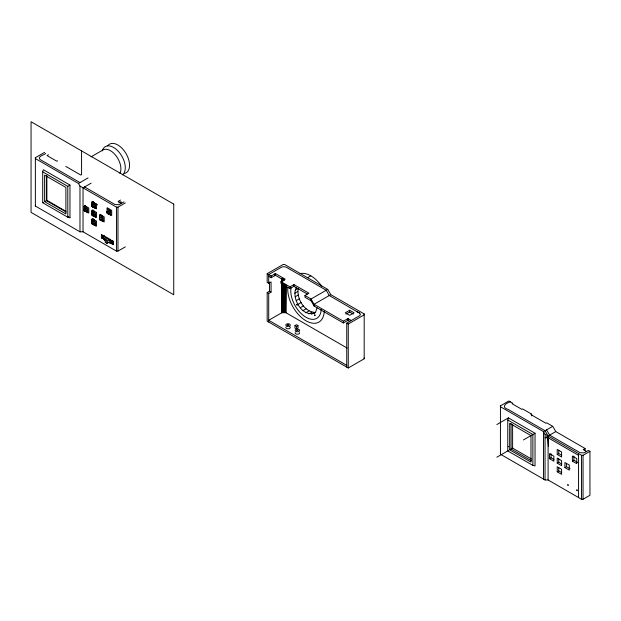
<?xml version="1.0" encoding="UTF-8"?>
<svg xmlns="http://www.w3.org/2000/svg" width="621" height="621" viewBox="0 0 621 621"><rect width="100%" height="100%" fill="white"/><g stroke="black" fill="none" stroke-linecap="round" stroke-linejoin="round"><path stroke-width="0.93" d="M107.689 208.571L107.309 207.911L111.687 210.441L111.687 215.495L107.309 212.972M347.147 348.078L286.071 312.813L286.079 286.048M346.743 367.112L346.743 323.145L359.699 315.662L360.359 314.723L360.001 313.403L329.254 295.526L326.211 290.248L286.079 267.084L283.867 266.681L281.662 267.092L268.707 274.567L268.707 283.331L267.177 282.446L267.177 273.69L283.106 264.499L284.628 264.499L327.725 289.378L330.768 294.649L364.193 313.947L364.185 358.791L348.265 367.989L267.177 321.173L267.177 292.561L269.537 291.202L271.066 292.08L271.066 281.965L268.707 283.331M546.573 429.856L549.624 435.135L580.084 452.709L583.996 452.88L588.429 450.435L589.95 451.32L589.95 495.286L583.049 499.268L581.528 499.268L548.095 479.979L548.095 436.012L545.052 430.733L508.226 409.464C501.31 407.531 504.873 403.215 510.392 401.865M364.193 313.947L364.185 314.824L348.265 324.022L346.743 323.145M364.185 358.791L364.193 357.913M44.603 152.355L35.366 157.687L35.366 158.572L78.456 183.451L79.977 186.09L79.977 231.812L83.028 231.812L116.453 251.101L117.974 251.101L125.318 246.871M79.977 231.812L35.366 206.056L35.366 205.171M531.661 415.907L531.661 414.145L522.626 408.928L521.865 409.371L512.1 403.728L512.861 403.293L508.871 400.987L500.441 405.855L500.433 406.732L543.53 431.618L545.052 434.25L545.052 479.979L548.095 479.979M545.052 479.979L500.433 454.223L500.441 453.338M285.893 285.031L285.575 312.642L286.071 312.813M315.476 312.588C302.854 318.542 290.892 298.367 296.264 287.585M311.626 314.187L314.668 312.433C303.816 311.323 296.605 298.538 298.189 288.307L295.146 290.069M317.052 307.76L315.74 311.812L313.954 313.473M42.702 171.846L43.346 169.712L69.971 185.081L69.971 217.746L67.798 217.234L42.702 202.741L42.702 171.846L67.798 186.339L69.971 185.081M507.768 420.006L508.42 417.879L535.038 433.248L535.038 465.905L532.872 465.401L507.768 450.908L507.768 420.006L532.872 434.498L532.872 465.401M102.675 236.648L103.404 237.075M112.401 242.493C110.616 243.579 111.959 240.389 112.137 242.648M508.304 446.352L508.304 446.786M45.721 153.472C44.456 154.978 37.089 156.228 39.868 159.403L79.977 182.574M48.438 154.753L47.025 155.568L56.798 161.212L57.559 160.769M91.054 156.849L103.024 149.933A14.819 8.554 60 0 1 116.445 156.329A14.819 8.554 60 0 1 119.931 173.368M42.702 202.741L43.346 202.376M44.603 201.646L65.896 213.942L65.896 187.433L44.603 175.145L44.603 201.646L46.808 200.373M78.456 183.451L88.066 177.901M91.108 183.179L83.028 187.845L83.028 231.812M84.13 206.506L87.747 208.594L87.747 212.77L84.13 210.682L84.13 206.506L85.589 205.667M91.854 202.314L95.471 204.41L95.471 208.586L91.854 206.498L91.854 202.314L93.321 201.476M91.854 210.969L95.471 213.057L95.471 217.234L91.854 215.145L91.854 210.969L93.321 210.123M120.482 200.063L118.13 201.421L121.483 203.354M118.914 202.725L120.482 201.825M119.954 202.826L121.491 201.941M91.854 219.64L95.471 221.728L95.471 225.904L91.854 223.816L91.854 219.64L93.321 218.794M99.539 215.409L103.156 217.497L103.156 221.674L99.539 219.586L99.539 215.409L101.006 214.563M123.975 201.918L118.921 204.72L115.009 204.542L84.495 186.874M79.977 186.09L116.453 207.135L117.974 207.135L125.318 202.904M101.425 234.761L104.359 236.166L101.425 234.761L101.425 237.905L104.359 239.302M101.425 237.905L103.691 238.922M105.252 239.69L105.252 237.385L109.319 239.737L109.319 242.043L106.983 243.393L105.213 242.369L105.213 240.063L107.549 238.712M105.213 240.063L106.983 241.088L109.319 239.737M113.395 241.383L110.468 239.978L113.395 241.383L113.395 244.519L110.468 243.121L112.727 244.138M267.177 273.69L271.167 275.996L275.413 273.543L285.186 279.186L280.94 281.639L280.94 283.393L289.976 288.61L293.927 286.328L307.317 294.059M268.707 276.329L271.167 277.75L275.413 275.305L284.371 280.475M267.177 292.561L268.707 293.438L271.066 292.08M280.94 281.639L289.976 286.848L293.927 284.565L308.916 293.221L304.965 295.503L304.965 297.265L311.036 300.766L314.079 306.044L343.39 322.967L347.939 320.343L349.607 321.305M307.605 277.672L310.818 275.817M294.765 293.213L297.816 291.451M295.146 296.791L298.189 295.029M296.264 300.572L299.314 298.81M285.575 284.923L285.575 312.642L281.662 312.813L268.707 320.296L346.743 365.35M298.057 304.29L301.1 302.528M327.725 289.378L311.036 299.012L304.965 295.503M300.385 307.698L303.428 305.936M303.095 310.562L306.137 308.8M330.768 294.649L314.079 304.29L314.079 306.044M306.006 312.681L309.048 310.927M308.916 313.923L311.959 312.161M294.959 325.598L296.481 324.713L298.01 325.598L298.01 328.059L296.481 328.936L294.959 328.059L294.959 325.598L296.481 326.475L298.01 325.598M349.67 310.252L345.292 312.774L349.67 315.305L354.048 312.774L349.67 310.252L349.67 312.006L346.021 314.117M311.036 300.766L311.036 299.012L314.079 304.29L343.39 321.204L347.939 318.581L351.284 320.514M496.839 424.562L508.42 417.879M531.661 414.145L530.901 414.587L545.89 423.243L546.651 422.8L552.721 426.309L555.772 431.579L585.075 448.502L585.075 450.264M523.464 439.932L535.038 433.248M496.839 457.219L508.42 450.535M509.678 449.814L530.971 462.102L530.971 435.6L509.678 423.305L509.678 449.814L512.612 448.114L512.612 424.446M552.721 426.309L543.53 431.618L543.53 479.102M555.772 431.579L545.052 437.766L548.102 437.766L578.562 455.348M549.484 458.686L553.862 461.209L553.862 456.156L549.484 453.625L549.484 458.686L551.006 457.801L553.932 459.486M557.216 454.494L561.594 457.017L561.594 451.964L557.216 449.441L557.216 454.494L558.737 453.609L561.663 455.302M557.231 463.157L561.609 465.688L561.609 460.627L557.231 458.104L557.231 463.157L558.76 462.28L561.679 463.965M585.075 448.502L583.204 449.588L586.55 451.521M572.383 461.131L576.762 463.662L576.762 458.608L572.383 456.078L572.383 461.131L573.905 460.254L577.553 462.358M545.052 434.25L581.528 455.302L583.049 455.302L589.95 451.32M557.216 471.82L561.594 474.343L561.594 469.29L557.216 466.759L557.216 471.82L558.737 470.935L561.663 472.62M564.9 467.582L569.278 470.113L569.278 465.051L564.9 462.529L564.9 467.582L566.43 466.705L570.078 468.808M103.381 237.564C100.905 236.803 104.103 236.741 102.853 237.245M111.935 241.685L111.664 242.066M103.381 236.78L102.698 236.384L102.768 237.129M356.314 311.354L359.699 313.108M349.67 312.006L353.318 314.117M65.826 166.42L80.815 175.075L81.576 174.633L81.576 150.903M106.866 208.097L107.309 208.353M97.629 204.883L96.139 204.022M512.612 448.114L531.444 458.989M531.553 460.821L511.083 448.999L511.083 423.437M85.869 211.365L88.787 213.05L88.787 207.988L84.409 205.466L84.409 207.15M99.826 219.415L104.204 221.945L104.204 216.892L99.826 214.361L99.826 216.046M93.6 224.492L96.519 226.184L96.519 221.123L92.141 218.6L92.141 223.653M65.756 211.241L46.87 200.335L46.87 175.665M66.098 211.994L46.389 200.614L46.389 175.937M67.464 216.302L69.971 217.746M105.694 240.785L104.111 239.869L104.111 235.887L110.468 239.559L110.468 243.541L108.077 242.167M112.137 241.802L111.695 241.577L111.702 242.198M112.036 242.718L111.617 242.206M102.915 237.439L102.558 236.694M112.277 241.825L112.517 242.446M111.764 242.322L112.378 242.757L112.308 242.011M583.049 455.302L583.049 499.268M581.528 455.302L581.528 499.268M578.562 453.586L578.562 497.553M573.905 456.039L573.905 460.254M566.43 463.328L566.43 466.705M558.737 450.241L558.737 453.609M558.76 458.911L558.76 462.28M558.737 467.566L558.737 470.935M551.006 453.594L551.006 457.801M500.441 405.855L500.433 454.223M348.265 324.022L348.265 367.989M347.939 318.581L347.939 320.343M347.783 318.674L347.783 320.428M343.39 321.204L343.39 322.967M296.481 326.475L296.481 328.936M293.927 284.565L293.927 286.328M289.976 286.848L289.976 288.61M285.023 285.753L285.023 312.51M284.457 284.713L284.457 312.433M283.867 284.69L283.867 312.41M283.285 278.984L283.285 280.894M283.285 283.758L283.285 312.433M282.71 279.062L282.71 280.971M282.71 283.836L282.71 312.51M282.167 278.231L282.167 312.642M281.662 278.41L281.662 281.274M281.662 283.184L281.662 312.813M275.413 273.543L275.413 275.305M274.653 273.985L274.653 275.747M271.167 275.996L271.167 277.75M269.537 282.004L269.537 291.202M268.707 293.438L268.707 322.058M117.974 207.135L117.974 251.101M116.453 207.135L116.453 251.101M113.146 241.53L113.146 244.666M112.036 241.616L112.036 242.167M109.498 209.176L109.498 209.619M106.983 241.088L106.983 243.393M103.039 236.422L103.039 236.974M102.015 215.627L102.015 216.069M94.33 202.539L94.33 202.974M94.33 211.187L94.33 211.629M94.33 219.857L94.33 220.3M86.598 206.731L86.598 207.166M67.798 186.339L67.798 217.234M35.366 157.687L35.366 206.056M324.263 311.16A25.849 14.92 60 0 1 304.81 320.071A25.849 14.92 60 0 1 287.795 287.352M300.075 273.644A25.849 14.92 60 0 1 321.67 286.203M321.212 309.398A21.541 12.436 60 0 1 304.018 315.988A21.541 12.436 60 0 1 291.109 287.438M299.578 332.584A2.243 1.296 0 0 1 297.412 334.214A2.243 1.296 0 0 1 295.247 332.584M289.642 326.607A2.243 1.296 0 0 1 288.641 328.773A2.243 1.296 0 0 1 285.901 327.189M92.669 221.891A1.459 0.846 60 0 1 93.841 221.705A1.459 0.846 60 0 1 94.695 223.475A1.459 0.846 60 0 1 93.662 223.964M92.669 204.565A1.459 0.846 60 0 1 93.934 204.456A1.459 0.846 60 0 1 94.664 206.335A1.459 0.846 60 0 1 93.398 206.444M107.798 211.497A1.459 0.846 60 0 1 108.83 210.899A1.459 0.846 60 0 1 109.863 212.692A1.459 0.846 60 0 1 108.83 213.282M92.669 213.22A1.459 0.846 60 0 1 93.934 213.104A1.459 0.846 60 0 1 94.664 214.99A1.459 0.846 60 0 1 93.398 215.099M84.906 209.044A1.459 0.846 60 0 1 85.939 208.446A1.459 0.846 60 0 1 86.963 210.24A1.459 0.846 60 0 1 85.939 210.83M100.354 217.653A1.459 0.846 60 0 1 101.619 217.544A1.459 0.846 60 0 1 102.349 219.423A1.459 0.846 60 0 1 101.083 219.539M107.712 145.881A16.55 9.556 60 0 1 125.752 153.092A16.55 9.556 60 0 1 124.557 173.438M102.279 150.926A16.55 9.556 60 0 1 118.991 152.091A16.55 9.556 60 0 1 122.547 174.819M96.519 204.239L96.519 208.858L92.141 206.327L92.141 201.274L96.519 204.239M296.667 304.577C296.947 306.448 297.987 304.181 296.667 304.577M314.606 314.94C314.901 316.819 315.91 314.529 314.606 314.94M567.741 484.815C568.036 486.685 569.046 484.396 567.741 484.815M576.738 490.008C577.033 491.879 578.042 489.589 576.738 490.008M287.539 324.977L288.602 325.062L287.539 324.977M296.892 330.38L297.956 330.457L296.892 330.38M173.74 204.115L31.05 121.732L31.05 212.374L173.74 294.758L173.74 204.115M110.639 211.047L107.022 208.959L107.022 213.135L110.639 215.223L110.639 211.047M96.519 212.452L92.141 209.929L92.141 214.982L96.519 217.513L96.519 212.452M548.436 446.452L548.102 437.766L548.421 446.421M296.295 331.583A2.243 1.296 0 0 0 299.656 330.457A2.243 1.296 0 0 0 296.295 329.34A2.243 1.296 0 0 0 296.295 331.583M286.941 326.18A2.243 1.296 0 0 0 290.302 325.062A2.243 1.296 0 0 0 286.941 323.937A2.243 1.296 0 0 0 286.941 326.18M91.698 222.722A1.459 0.846 60 0 0 93.243 224.647A1.459 0.846 60 0 0 93.243 222.582A1.459 0.846 60 0 0 91.698 222.722M91.698 205.396A1.459 0.846 60 0 0 93.243 207.321A1.459 0.846 60 0 0 93.243 205.256A1.459 0.846 60 0 0 91.698 205.396M106.859 212.04A1.459 0.846 60 0 0 108.403 213.966A1.459 0.846 60 0 0 108.403 211.901A1.459 0.846 60 0 0 106.859 212.04M91.698 214.051A1.459 0.846 60 0 0 93.243 215.976A1.459 0.846 60 0 0 93.243 213.911A1.459 0.846 60 0 0 91.698 214.051M83.967 209.588A1.459 0.846 60 0 0 85.512 211.513A1.459 0.846 60 0 0 85.512 209.448A1.459 0.846 60 0 0 83.967 209.588M99.383 218.483A1.459 0.846 60 0 0 100.928 220.408A1.459 0.846 60 0 0 100.928 218.344A1.459 0.846 60 0 0 99.383 218.483"/></g></svg>
